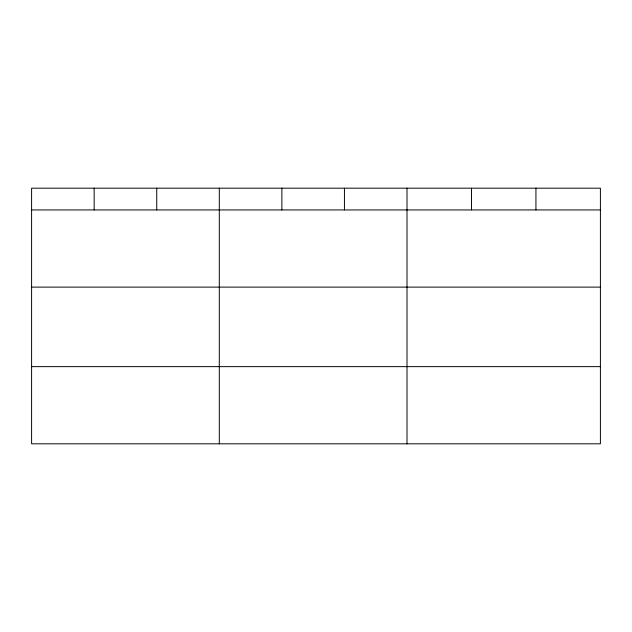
<?xml version="1.0" encoding="UTF-8"?>
<svg xmlns="http://www.w3.org/2000/svg" width="632" height="632" viewBox="0 0 632 632"><rect width="100%" height="100%" fill="white"/><g stroke="black" fill="none" stroke-linecap="round" stroke-linejoin="round"><path stroke-width="0.95" d="M600.4 287.118L600.4 188.186L31.6 188.186L31.6 443.814L600.4 443.814L600.4 287.118L31.6 287.118M31.6 209.935L600.4 209.935M31.6 366.639L600.4 366.639M535.936 188.186L535.936 209.935M471.472 188.186L471.472 209.935M407.008 188.186L407.008 443.814M344.44 188.186L344.44 209.935M281.872 188.186L281.872 209.935M219.304 188.186L219.304 443.814M156.736 188.186L156.736 209.935M94.168 188.186L94.168 209.935"/></g></svg>
